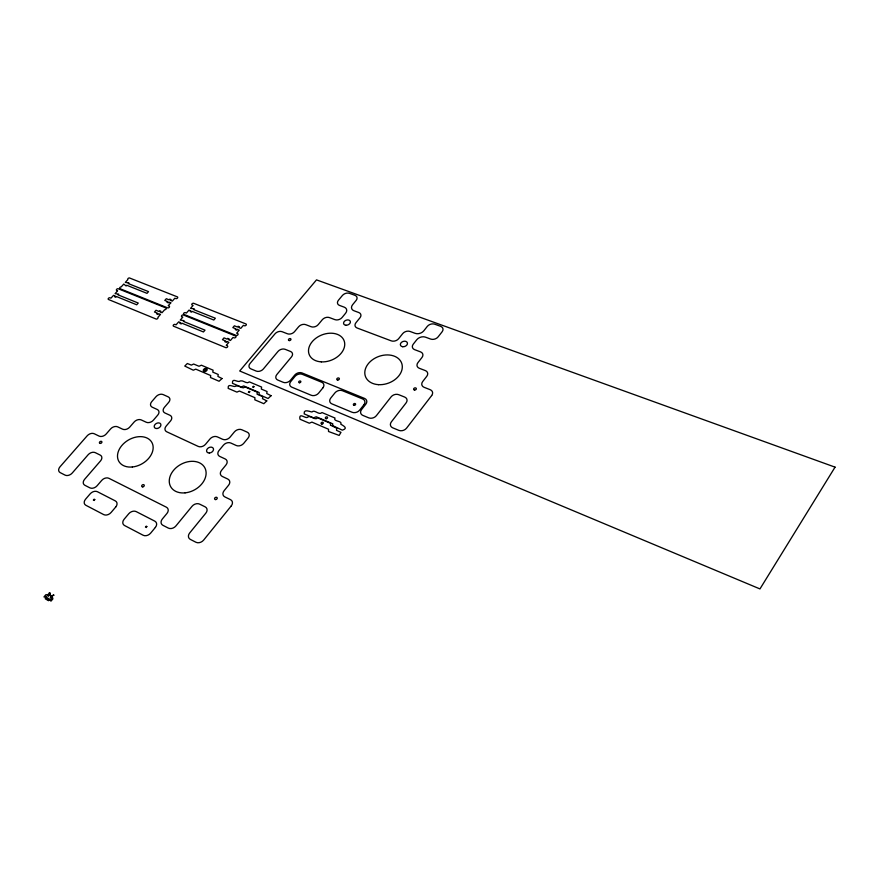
<?xml version="1.0" encoding="UTF-8"?>
<svg xmlns="http://www.w3.org/2000/svg" width="879" height="879" viewBox="0 0 879 879"><rect width="100%" height="100%" fill="white"/><g stroke="black" fill="none" stroke-linecap="round" stroke-linejoin="round"><path stroke-width="1.32" d="M204.367 370.235L206.027 369.74M252.581 387.079L254.284 386.584M248.317 392.199L250.021 391.704M93.328 500.041L95.053 499.547M145.42 527.048L147.189 526.543M253.339 386.178L253.537 387.485M249.076 391.298L249.262 392.605M205.126 369.356L205.279 370.619M146.244 526.06L146.364 527.543M94.152 499.085L94.229 500.503M330.427 425.128L336.701 428.216L336.525 430.358L340.975 432.358L339.14 435.413L328.515 431.49L328.515 429.238L311.913 422.107L309.309 423.217L299.915 419.206C298.662 411.405 306.255 419.909 308.002 416.855C311.155 415.284 314.781 420.777 317.715 417.866L330.735 423.403L330.438 425.018M332.504 425.568L342.349 430.161C349.073 428.128 342.458 425.37 340.777 424.139C342.898 420.7 332.636 421.645 335.009 418.041L321.989 412.548C319.066 415.745 314.495 408.977 311.924 411.976C309.76 411.713 303.42 408.526 304.2 413.899L313.55 417.866L316.198 416.778L332.811 423.843L332.504 425.568M271.062 395.715L268.106 398.506L259.074 394.627L259.184 392.528L243.692 385.936L241.187 387.013L232.463 383.31C231.957 376.904 238.198 383.332 240.308 380.926C243.395 379.893 246.614 384.562 249.394 381.893L261.59 387.057L261.338 389.056L267.04 391.518L266.755 393.506L271.062 395.715M266.787 400.901L263.821 403.692L254.833 399.824L254.91 397.682L239.418 391.034L236.912 392.111L228.188 388.375C227.529 382.299 233.913 388.035 236.001 386.046C239.044 384.771 242.351 389.716 245.142 386.98L257.327 392.177L257.075 394.199L262.766 396.682L262.491 398.67L266.787 400.901M222.002 378.53L219.08 381.244L210.455 377.52L210.707 375.531L195.753 369.147L193.292 370.202L184.744 366.06L187.337 363.521L191.358 365.104L193.633 364.027L199.039 366.268L201.379 365.203L213.081 370.169L212.784 372.114L218.234 374.476L217.915 376.399L222.002 378.53M835.05 467.145L759.961 588.93L239.703 370.993L316.506 279.874L835.05 467.145M431.688 395.528L406.581 428.139A5.713 4.34 -20 0 1 398.824 430.358L392.737 427.831A5.692 4.318 -20.2 0 1 391.375 421.854L406.087 402.912A5.637 4.23 -19.7 0 0 404.703 397.077L398.703 394.682A5.615 4.208 -20 0 0 391.089 396.89L376.388 415.657A5.626 4.23 -21.1 0 1 368.751 417.855L362.829 415.393A5.615 4.208 -21.3 0 1 361.588 409.548L365.807 404.208A5.582 4.164 -21.4 0 0 364.565 398.418L302.002 372.927A5.417 3.923 -23.5 0 0 294.729 375.069L290.52 380.178A5.395 3.912 -23.9 0 1 283.236 382.321L277.775 380.047A5.384 3.89 -24.1 0 1 276.852 374.531L291.509 356.863A5.329 3.813 -23.6 0 0 290.553 351.479L285.159 349.315A5.318 3.791 -23.7 0 0 278.006 351.435L263.37 368.96A5.329 3.813 -24.7 0 1 256.196 371.081L250.878 368.861A5.318 3.791 -24.8 0 1 250.054 363.466L275.028 333.789A5.263 3.714 -23.6 0 1 282.093 331.691L287.433 333.778A5.263 3.714 -23.1 0 0 294.531 331.669L298.618 326.768A5.274 3.725 -22.7 0 1 305.716 324.648L311.122 326.724A5.274 3.725 -22.3 0 0 318.253 324.604L322.318 319.703A5.285 3.736 -21.8 0 1 329.438 317.583L334.921 319.648A5.285 3.736 -21.4 0 0 342.074 317.517L345.601 313.232A6.164 4.351 -21.2 0 0 344.304 307.189L339.503 305.409A5.252 3.692 -21.1 0 1 338.415 300.277L342.414 295.465A5.252 3.67 -20.9 0 1 349.49 293.344L354.973 295.333A5.263 3.692 -20.8 0 1 356.116 300.453L352.622 304.705A6.175 4.351 -20.6 0 0 353.951 310.748L358.808 312.539A5.318 3.769 -20.8 0 1 359.972 317.769L355.951 322.714A5.351 3.813 -20.7 0 0 357.116 327.999L391.276 340.865A5.439 3.934 -19.5 0 0 398.648 338.69L402.681 333.635A5.45 3.945 -19.1 0 1 410.064 331.46L415.174 333.35A6.362 4.593 -18.6 0 0 423.821 330.801L427.315 326.373A5.472 3.955 -18.1 0 1 434.731 324.197L440.654 326.34A5.494 3.977 -17.9 0 1 442.126 331.768L438.127 336.866A5.494 3.988 -18 0 1 430.655 339.063L425.469 337.151A6.417 4.67 -18.5 0 0 416.789 339.701L413.262 344.161A5.505 4.01 -18.7 0 0 414.646 349.666L420.569 351.897A5.527 4.054 -18.8 0 1 421.986 357.456L417.921 362.653A5.56 4.098 -18.6 0 0 419.327 368.29L425.337 370.586A5.593 4.142 -18.7 0 1 426.787 376.278L422.678 381.574A5.626 4.197 -18.5 0 0 424.128 387.32L430.205 389.705A5.659 4.241 -18.6 0 1 431.688 395.528M363.917 404.758L359.698 410.097A5.582 4.175 -21.7 0 1 352.127 412.284L331.855 403.846A5.527 4.098 -22.4 0 1 330.735 398.11L334.954 392.858A5.527 4.087 -22.2 0 1 342.403 390.694L362.686 398.967A5.571 4.153 -21.5 0 1 363.917 404.758M231.276 505.886L203.642 540.091A5.779 4.428 -30.6 0 1 195.929 542.255L190.347 539.398A5.768 4.395 -30.7 0 1 189.677 532.971L205.862 513.105A5.703 4.307 -29.7 0 0 205.137 506.842L199.621 504.117A5.681 4.285 -29.8 0 0 192.061 506.271L175.91 525.95A5.703 4.296 -31.1 0 1 168.328 528.092L162.901 525.312A5.692 4.274 -31.2 0 1 162.329 519.017L166.966 513.424A5.659 4.23 -31 0 0 166.384 507.205L108.93 478.308A5.505 3.977 -31.8 0 0 101.7 480.406L97.108 485.757A5.505 3.955 -32.2 0 1 89.878 487.845L84.867 485.274A5.494 3.934 -32.3 0 1 84.571 479.363L100.558 460.871A5.428 3.857 -31.4 0 0 100.217 455.091L95.262 452.641A5.417 3.835 -31.5 0 0 88.164 454.718L72.21 473.056A5.439 3.846 -32.5 0 1 65.079 475.121L60.201 472.627A5.428 3.824 -32.5 0 1 59.992 466.826L87.186 435.797A5.351 3.758 -31.1 0 1 94.207 433.732L99.107 436.105A5.351 3.758 -30.6 0 0 106.161 434.039L110.622 428.908A5.351 3.78 -30.3 0 1 117.665 426.842L122.642 429.194A5.351 3.78 -29.9 0 0 129.729 427.117L134.157 421.997A5.362 3.802 -29.5 0 1 141.233 419.92L146.277 422.261A5.351 3.802 -29 0 0 153.385 420.173L157.78 415.053A5.34 3.791 -28.8 0 0 157.264 409.493L152.21 407.186A5.318 3.758 -28.5 0 1 151.715 401.681L156.066 396.638A5.307 3.747 -28.3 0 1 163.098 394.561L168.153 396.825A5.318 3.758 -28.2 0 1 168.713 402.329L164.351 407.406A5.34 3.802 -28.3 0 0 164.889 412.965L170.01 415.295A5.373 3.846 -28.6 0 1 170.57 420.92L166.175 426.084A5.406 3.89 -28.7 0 0 166.724 431.776L198.214 446.411A5.483 4.01 -28 0 0 205.543 444.28L209.96 438.984A5.494 4.032 -27.6 0 1 217.289 436.852L222.684 439.313A5.494 4.032 -27 0 0 230.045 437.171L234.429 431.875A5.505 4.054 -26.6 0 1 241.791 429.743L247.263 432.182A5.516 4.076 -26.4 0 1 248.098 438.028L243.714 443.368A5.527 4.087 -26.7 0 1 236.286 445.51L230.825 443.027A5.527 4.087 -27.2 0 0 223.442 445.159L219.014 450.509A5.538 4.098 -27.5 0 0 219.761 456.432L225.222 458.97A5.571 4.142 -27.8 0 1 225.991 464.947L221.519 470.397A5.604 4.197 -27.9 0 0 222.288 476.451L227.815 479.066A5.637 4.241 -28.2 0 1 228.606 485.186L224.09 490.735A5.67 4.285 -28.3 0 0 224.87 496.921L230.474 499.635A5.703 4.34 -28.6 0 1 231.276 505.886M322.868 387.903L318.648 393.111A5.472 4.021 -23.1 0 1 311.243 395.264L291.729 387.145A5.428 3.945 -23.7 0 1 290.762 381.563L294.97 376.443A5.417 3.934 -23.5 0 1 302.255 374.311L321.791 382.277A5.472 4.01 -22.9 0 1 322.868 387.903M155.352 527.455L150.683 533.103A5.703 4.274 -32.1 0 1 143.134 535.245L124.532 525.51A5.659 4.186 -32.3 0 1 124.104 519.28L128.763 513.732A5.648 4.175 -32 0 1 136.19 511.6L154.814 521.159A5.692 4.263 -31.8 0 1 155.352 527.455M51.63 599.247L50.4 600.709L51.037 601.082L52.883 598.896L52.18 596.303L53.399 594.841L54.048 595.215L51.531 595.929L49.598 594.797L50.213 594.072L48.916 593.325L49.532 592.6L50.18 592.973L48.949 594.424L45.796 594.753L43.95 596.94L46.466 596.237L45.236 597.687L47.169 598.819L46.554 599.555L45.268 598.797L46.499 597.335L49.718 599.225L48.488 600.687L47.191 599.928L47.807 599.192L49.751 600.324L50.982 598.863L51.63 599.247M48.334 595.149L47.719 595.885L48.367 596.259L48.982 595.533L48.334 595.149M50.916 596.654L50.301 597.379L50.949 597.764L51.564 597.028L50.916 596.654M115.731 507.007L111.073 512.501A5.604 4.098 -32.6 0 1 103.711 514.611L85.845 505.271A5.549 4.021 -32.8 0 1 85.549 499.228L90.185 493.822A5.538 4.01 -32.5 0 1 97.437 491.724L115.325 500.909A5.593 4.087 -32.3 0 1 115.731 507.007M226.947 341.513L226.299 342.283L224.881 341.7L225.54 340.942L222.464 339.69L224.024 337.877L227.101 339.118L227.749 338.36L229.155 338.931L228.507 339.69L230.441 340.481L233.034 337.437L234.001 337.822A1.297 0.912 -25 0 0 235.748 337.305A1.297 0.912 -25 0 0 235.561 336.009L183.436 315.012A1.275 0.868 -26.2 0 0 181.744 315.528A1.275 0.868 -26.2 0 0 181.887 316.781L182.81 317.143L180.217 320.088L184.063 320.648L183.414 321.384L205.016 330.152L203.456 331.954L181.854 323.164L181.206 323.901L179.854 323.351L180.503 322.615L178.668 321.857L176.075 324.812L175.152 324.439A1.275 0.868 -26.5 0 0 173.46 324.955A1.275 0.868 -26.5 0 0 173.592 326.219L225.661 347.579A1.308 0.912 -25.4 0 0 227.419 347.062A1.308 0.912 -25.4 0 0 227.232 345.744L226.266 345.348L228.881 342.305L226.947 341.513M237.319 329.394L236.682 330.152L235.264 329.592L235.913 328.834L232.836 327.603L234.385 325.801L237.462 327.021L238.099 326.274L239.517 326.834L238.868 327.592L240.802 328.361L243.384 325.34L244.351 325.724A1.297 0.901 -24.5 0 0 246.087 325.208A1.297 0.901 -24.5 0 0 245.889 323.922L193.721 303.321A1.264 0.857 -25.7 0 0 192.04 303.837A1.264 0.857 -25.7 0 0 192.182 305.068L193.105 305.431L190.545 308.353L194.38 308.892L193.732 309.628L215.366 318.231L213.817 320.011L192.193 311.386L191.545 312.111L190.194 311.573L190.842 310.847L188.996 310.111L186.425 313.034L185.502 312.671A1.264 0.857 -26.1 0 0 183.81 313.177A1.264 0.857 -26.1 0 0 183.953 314.429L236.077 335.393A1.297 0.912 -24.9 0 0 237.824 334.877A1.297 0.912 -24.9 0 0 237.638 333.58L236.671 333.196L239.253 330.163L237.319 329.394M160.472 314.451L157.879 317.374A1.373 0.923 -26.9 0 1 156.319 319.121L108.535 299.519A1.231 0.813 -27.7 0 1 108.447 298.322A1.231 0.813 -27.7 0 1 110.084 297.816L110.941 298.168L113.523 295.344L115.237 296.036L114.6 296.75L115.863 297.267L116.5 296.553L136.706 304.782L138.256 303.057L118.05 294.85L118.687 294.146L115.061 293.641L117.632 290.817L116.775 290.477A1.231 0.802 -27.4 0 1 116.676 289.279A1.231 0.802 -27.4 0 1 118.313 288.784L166.153 308.057A1.362 0.923 -26.5 0 1 164.604 309.793L162.022 312.704L160.22 311.968L160.868 311.243L159.538 310.716L158.901 311.441L156.022 310.276L154.473 312.012L157.341 313.177L156.704 313.913L158.022 314.451L158.67 313.715L160.472 314.451M170.779 302.837L168.208 305.727L169.109 306.09A1.264 0.846 -26.4 0 1 169.24 307.331A1.264 0.846 -26.4 0 1 167.57 307.837L119.687 288.565A1.329 0.879 -27.3 0 1 121.214 286.884L123.774 284.071L126.126 285.972L126.763 285.268L146.991 293.344L148.529 291.63L128.29 283.576L128.927 282.884L125.301 282.39L127.851 279.588A1.329 0.868 -27 0 1 129.378 277.918L177.316 296.849A1.253 0.846 -26 0 1 177.459 298.069A1.253 0.846 -26 0 1 175.789 298.574L174.877 298.212L172.317 301.101L170.515 300.387L171.152 299.662L169.834 299.135L169.197 299.86L166.318 298.717L164.78 300.442L167.658 301.585L167.01 302.31L168.328 302.837L168.977 302.112L170.779 302.837M132.366 466.98A19.041 13.701 -30.2 0 0 152.034 442.741A19.041 13.701 -30.2 0 0 121.566 445.84A19.041 13.701 -30.2 0 0 132.366 466.98M185.062 492.855A19.525 14.471 -29.3 0 0 204.807 467.749A19.525 14.471 -29.3 0 0 173.196 470.781A19.525 14.471 -29.3 0 0 185.062 492.855M157.011 428.523A3.593 2.571 -29 0 0 160.714 424.008A3.593 2.571 -29 0 0 154.946 424.59A3.593 2.571 -29 0 0 157.011 428.523M209.312 453.004A3.681 2.714 -27.9 0 0 213.366 448.488A3.681 2.714 -27.9 0 0 207.455 448.686A3.681 2.714 -27.9 0 0 209.312 453.004M204.785 371.575A2.055 1.45 -26.4 0 0 207.059 369.114A2.055 1.45 -26.4 0 0 203.763 369.279A2.055 1.45 -26.4 0 0 204.785 371.575M215.707 499.569A1.417 1.077 -28.9 0 0 217.146 497.734A1.417 1.077 -28.9 0 0 214.839 497.932A1.417 1.077 -28.9 0 0 215.707 499.569M142.739 486.878A1.384 1.022 -30.9 0 0 144.189 485.087A1.384 1.022 -30.9 0 0 141.958 485.285A1.384 1.022 -30.9 0 0 142.739 486.878M100.437 443.423A1.34 0.945 -30.9 0 0 101.854 441.73A1.34 0.945 -30.9 0 0 99.723 441.928A1.34 0.945 -30.9 0 0 100.437 443.423M289.389 340.58A1.318 0.934 -23.3 0 0 290.927 339.074A1.318 0.934 -23.3 0 0 288.795 339.074A1.318 0.934 -23.3 0 0 289.389 340.58M337.679 380.058A1.373 1 -22.1 0 0 339.36 378.552A1.373 1 -22.1 0 0 337.162 378.399A1.373 1 -22.1 0 0 337.679 380.058M414.514 390.023A1.406 1.044 -19.1 0 0 416.327 388.551A1.406 1.044 -19.1 0 0 414.086 388.254A1.406 1.044 -19.1 0 0 414.514 390.023M402.714 346.722A3.648 2.648 -19.2 0 0 407.406 342.942A3.648 2.648 -19.2 0 0 401.604 342.25A3.648 2.648 -19.2 0 0 402.714 346.722M345.974 325.241A3.549 2.527 -21.1 0 0 350.314 321.384A3.549 2.527 -21.1 0 0 344.623 321.088A3.549 2.527 -21.1 0 0 345.974 325.241M378.486 384.661A19.305 14.196 -20.2 0 0 401.725 363.324A19.305 14.196 -20.2 0 0 370.422 361.445A19.305 14.196 -20.2 0 0 378.486 384.661M321.318 361.873A18.778 13.482 -22.1 0 0 344.282 341.217A18.778 13.482 -22.1 0 0 314.264 339.569A18.778 13.482 -22.1 0 0 321.318 361.873M299.508 382.728A1.132 0.824 -23.5 0 0 300.816 381.42A1.132 0.824 -23.5 0 0 298.992 381.398A1.132 0.824 -23.5 0 0 299.508 382.728M354.171 405.318A1.165 0.868 -21.7 0 0 355.588 404.021A1.165 0.868 -21.7 0 0 353.721 403.879A1.165 0.868 -21.7 0 0 354.171 405.318M321.912 424.052A1.165 0.868 -23.3 0 0 323.241 422.689A1.165 0.868 -23.3 0 0 321.351 422.645A1.165 0.868 -23.3 0 0 321.912 424.052M326.197 418.69A1.165 0.868 -23 0 0 327.526 417.338A1.165 0.868 -23 0 0 325.637 417.294A1.165 0.868 -23 0 0 326.197 418.69"/></g></svg>
